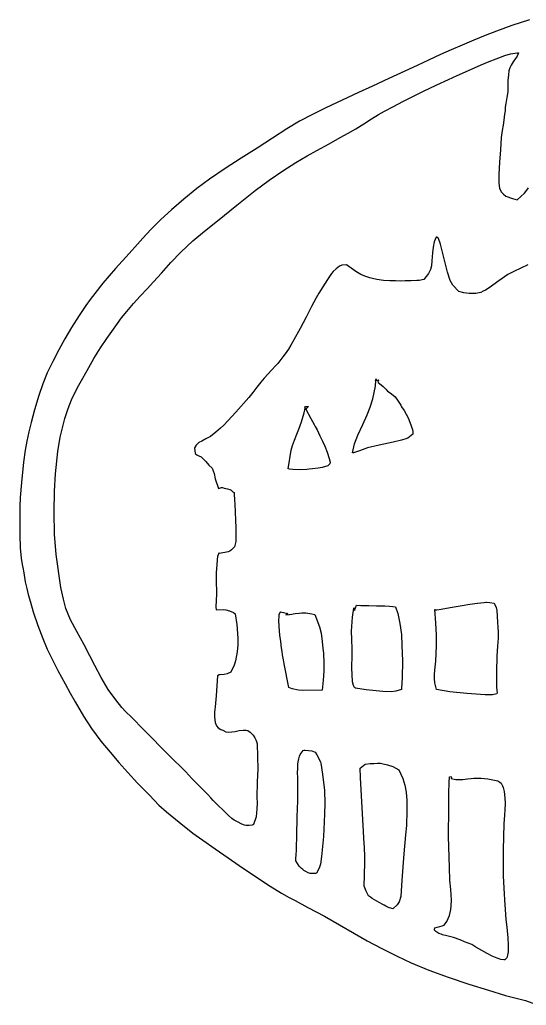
# Model space of a CAD drawing. Extents: x -1148 to -236, y 63 to 400.
# Drawn here: x -1148.4 to -1008.5, y 85.1 to 357.4 of the extents above; entities that cross this region are included whole.
import ezdxf

# ---------------------------------------------------------------- set-up
doc = ezdxf.new("R2010")
doc.units = 0

msp = doc.modelspace()

# ---------------------------------------------------------------- linework, layer by layer
at = {"layer": 'Layer 1'}
for p, q in [((-1007.59, 357.394), (-1012.51, 355.755)), ((-1016.75, 354.224), (-1019.88, 353.004)), ((-1012.51, 355.755), (-1016.75, 354.224)), ((-1022.98, 351.74), (-1026.22, 350.378)), ((-1019.88, 353.004), (-1022.98, 351.74)), ((-1029.19, 349.087), (-1032.18, 347.75)), ((-1026.22, 350.378), (-1029.19, 349.087)), ((-1035.46, 346.25), (-1038.66, 344.769)), ((-1032.18, 347.75), (-1035.46, 346.25)), ((-1018.75, 345.836), (-1016.78, 346.55)), ((-1016.78, 346.55), (-1014.38, 347.462)), ((-1014.38, 347.462), (-1012.86375, 347.9655)), ((-1012.86375, 347.9655), (-1010.95, 348.208)), ((-1011.5, 346.66), (-1012.11, 345.761)), ((-1011.19, 347.079), (-1011.5, 346.66)), ((-1010.99, 347.36638), (-1011.19, 347.079)), ((-1010.67, 348.202), (-1010.99, 347.36638)), ((-1010.95, 348.208), (-1010.67, 348.202)), ((-1010.95, 348.208), (-1010.95, 348.208)), ((-1042.07, 343.196), (-1046.48, 341.15)), ((-1038.66, 344.769), (-1042.07, 343.196)), ((-1027.58, 342.005), (-1024.46, 343.372)), ((-1024.46, 343.372), (-1020.99, 344.92)), ((-1020.99, 344.92), (-1018.75, 345.836)), ((-1013.29, 343.274), (-1013.44, 342.141)), ((-1013.01, 344.097), (-1013.29, 343.274)), ((-1012.68, 344.792), (-1013.01, 344.097)), ((-1012.11, 345.761), (-1012.68, 344.792)), ((-1046.48, 341.15), (-1050.94, 339.067)), ((-1033.19, 339.379), (-1030, 340.895)), ((-1030, 340.895), (-1027.58, 342.005)), ((-1013.57, 340.562), (-1013.6, 338.974)), ((-1013.44, 342.141), (-1013.57, 340.562)), ((-1050.94, 339.067), (-1054.83, 337.248)), ((-1039.67, 336.274), (-1036.73, 337.735)), ((-1036.73, 337.735), (-1035.33, 338.378)), ((-1035.33, 338.378), (-1033.19, 339.379)), ((-1013.6, 338.974), (-1013.6, 337.431)), ((-1059.33, 335.166), (-1063.85, 333.053)), ((-1054.83, 337.248), (-1059.33, 335.166)), ((-1042.56, 334.772), (-1039.67, 336.274)), ((-1013.83, 335.914), (-1014.15, 334.245)), ((-1013.6, 337.431), (-1013.83, 335.914)), ((-1063.85, 333.053), (-1067.77, 331.116)), ((-1047.66, 332.112), (-1045.19, 333.39)), ((-1045.19, 333.39), (-1042.56, 334.772)), ((-1014.29, 332.896), (-1014.34, 332.23)), ((-1014.15, 334.245), (-1014.29, 333.199)), ((-1014.29, 333.199), (-1014.29, 332.896)), ((-1067.77, 331.116), (-1071.12, 329.322)), ((-1053.4, 328.649), (-1051.24, 330.013)), ((-1051.24, 330.013), (-1049.29, 331.203)), ((-1049.29, 331.203), (-1047.66, 332.112)), ((-1014.67, 329.604), (-1014.85, 328.213)), ((-1014.59, 330.488), (-1014.67, 329.604)), ((-1014.47, 331.262), (-1014.59, 330.488)), ((-1014.34, 332.23), (-1014.47, 331.262)), ((-1074.6, 327.197), (-1078.61, 324.651)), ((-1071.12, 329.322), (-1074.6, 327.197)), ((-1057.73, 326.048), (-1055.6, 327.285)), ((-1055.6, 327.285), (-1053.4, 328.649)), ((-1014.85, 328.213), (-1015.13, 326.752)), ((-1078.61, 324.651), (-1082.86, 321.92)), ((-1062.92, 323.132), (-1059.87, 324.857)), ((-1059.87, 324.857), (-1057.73, 326.048)), ((-1015.4, 324.847), (-1015.65, 321.461)), ((-1015.13, 326.752), (-1015.4, 324.847)), ((-1082.86, 321.92), (-1087.22, 319.108)), ((-1066.37, 321.249), (-1062.92, 323.132)), ((-1015.65, 321.461), (-1015.84, 318.069)), ((-1087.22, 319.108), (-1091.63, 316.238)), ((-1072.12, 317.903), (-1069.05, 319.789)), ((-1069.05, 319.789), (-1066.37, 321.249)), ((-1091.63, 316.238), (-1095.97, 313.338)), ((-1075.78, 315.603), (-1072.12, 317.903)), ((-1015.95, 316.306), (-1016.1, 314.749)), ((-1015.84, 318.069), (-1015.95, 316.306)), ((-1095.97, 313.338), (-1099.53, 310.757)), ((-1079.51, 313.088), (-1075.78, 315.603)), ((-1016.1, 314.749), (-1016.08, 312.215)), ((-1099.53, 310.757), (-1103.11, 307.842)), ((-1083.37, 310.205), (-1079.51, 313.088)), ((-1016.08, 312.215), (-1015.84875, 310.83263)), ((-1015.84875, 310.83263), (-1015.4, 309.85)), ((-1008.6, 309.959), (-1007.84, 310.958)), ((-1103.11, 307.842), (-1106.53, 304.896)), ((-1088.43, 306.112), (-1083.37, 310.205)), ((-1015.4, 309.85), (-1014.7975, 309.15888)), ((-1014.7975, 309.15888), (-1014.12, 308.65)), ((-1014.12, 308.65), (-1012.26, 307.956)), ((-1012.26, 307.956), (-1011, 307.666)), ((-1011, 307.666), (-1008.95, 309.475)), ((-1008.95, 309.475), (-1008.6, 309.959)), ((-1093.79, 301.781), (-1088.43, 306.112)), ((-1106.53, 304.896), (-1109.42, 302.191)), ((-1109.42, 302.191), (-1112.19, 299.388)), ((-1097.38, 299.003), (-1093.79, 301.781)), ((-1114.44, 297.008), (-1115.88, 295.41)), ((-1112.19, 299.388), (-1114.44, 297.008)), ((-1100.6, 296.281), (-1097.38, 299.003)), ((-1033.42, 297.308), (-1033.9, 296.054)), ((-1033.23, 297.31), (-1033.42, 297.308)), ((-1032.77, 296.978), (-1033.23, 297.31)), ((-1032.15, 295.388), (-1032.77, 296.978)), ((-1115.88, 295.41), (-1118.2, 292.837)), ((-1103.89, 293.167), (-1100.6, 296.281)), ((-1034.21, 294.582), (-1034.38, 293.009)), ((-1033.9, 296.054), (-1034.21, 294.582)), ((-1031.96, 294.598), (-1032.15, 295.388)), ((-1031.62, 293.205), (-1031.96, 294.598)), ((-1118.2, 292.837), (-1121.98, 288.622)), ((-1106.68, 290.265), (-1103.89, 293.167)), ((-1034.38, 293.009), (-1034.57, 290.727)), ((-1031.11, 290.935), (-1031.62, 293.205)), ((-1109.3, 287.406), (-1106.68, 290.265)), ((-1060.07, 289.262), (-1061.01, 288.577)), ((-1059.4, 289.543), (-1060.07, 289.262)), ((-1058.11, 289.63), (-1059.4, 289.543)), ((-1055.59, 287.834), (-1058.11, 289.63)), ((-1034.7, 289.432), (-1034.96, 288.417)), ((-1034.57, 290.727), (-1034.7, 289.432)), ((-1030.29, 287.667), (-1031.11, 290.935)), ((-1010, 288.735), (-1011.88, 287.839)), ((-1008.02, 289.675), (-1010, 288.735)), ((-1121.98, 288.622), (-1125.46, 284.581)), ((-1111.46, 284.984), (-1109.3, 287.406)), ((-1062.32, 287.249), (-1063.43, 285.624)), ((-1061.8, 287.855), (-1062.32, 287.249)), ((-1061.01, 288.577), (-1061.8, 287.855)), ((-1054.22, 286.971), (-1055.59, 287.834)), ((-1053.08, 286.513), (-1054.22, 286.971)), ((-1051.71, 286.09), (-1053.08, 286.513)), ((-1050.97, 285.883), (-1051.71, 286.09)), ((-1035.535, 287.2435), (-1036.77, 285.614)), ((-1034.96, 288.417), (-1035.535, 287.2435)), ((-1029.5, 285.3), (-1030.29, 287.667)), ((-1013.58, 286.963), (-1016.02, 285.247)), ((-1011.88, 287.839), (-1013.58, 286.963)), ((-1125.46, 284.581), (-1127.71, 281.756)), ((-1113.22, 283.067), (-1111.46, 284.984)), ((-1064.73, 283.579), (-1065.78, 281.841)), ((-1063.43, 285.624), (-1064.73, 283.579)), ((-1049.74, 285.648), (-1050.97, 285.883)), ((-1047.9, 285.372), (-1049.74, 285.648)), ((-1046.17, 285.265), (-1047.9, 285.372)), ((-1044.57, 285.2), (-1046.17, 285.265)), ((-1043.31, 285.186), (-1044.57, 285.2)), ((-1041.95, 285.204), (-1043.31, 285.186)), ((-1040.25, 285.242), (-1041.95, 285.204)), ((-1038.75, 285.3), (-1040.25, 285.242)), ((-1038.04, 285.333), (-1038.75, 285.3)), ((-1036.77, 285.614), (-1038.04, 285.333)), ((-1028.78, 284.091), (-1029.5, 285.3)), ((-1027.12, 282.325), (-1028.78, 284.091)), ((-1018.77, 283.313), (-1019.71, 282.703)), ((-1016.02, 285.247), (-1018.77, 283.313)), ((-1127.71, 281.756), (-1128.97, 280.093)), ((-1116.99, 278.984), (-1115.18, 280.972)), ((-1115.18, 280.972), (-1113.22, 283.067)), ((-1066.55, 280.58), (-1067.81, 278.184)), ((-1065.78, 281.841), (-1066.55, 280.58)), ((-1025.7, 281.914), (-1027.12, 282.325)), ((-1024.3, 281.704), (-1025.7, 281.914)), ((-1022.43, 281.787), (-1024.3, 281.704)), ((-1021.07, 282.021), (-1022.43, 281.787)), ((-1020.35, 282.354), (-1021.07, 282.021)), ((-1019.71, 282.703), (-1020.35, 282.354)), ((-1130.15, 278.415), (-1131.99, 275.671)), ((-1128.97, 280.093), (-1130.15, 278.415)), ((-1118.85, 276.797), (-1116.99, 278.984)), ((-1067.81, 278.184), (-1069.32, 275.24)), ((-1131.99, 275.671), (-1134.11, 272.376)), ((-1120.29, 275.014), (-1118.85, 276.797)), ((-1069.32, 275.24), (-1071, 272.1)), ((-1134.11, 272.376), (-1135.96, 269.255)), ((-1122.99, 271.276), (-1121.4, 273.497)), ((-1121.4, 273.497), (-1120.29, 275.014)), ((-1124.38, 269.272), (-1122.99, 271.276)), ((-1071, 272.1), (-1072.73, 268.905)), ((-1135.96, 269.255), (-1137.66, 266.171)), ((-1126.12, 266.713), (-1124.38, 269.272)), ((-1073.57, 267.45), (-1074.22, 266.383)), ((-1072.73, 268.905), (-1073.57, 267.45)), ((-1137.66, 266.171), (-1139.31, 262.992)), ((-1127.93, 263.822), (-1126.12, 266.713)), ((-1075.72, 264.234), (-1076.26, 263.484)), ((-1075.12, 265.095), (-1075.72, 264.234)), ((-1074.22, 266.383), (-1075.12, 265.095)), ((-1139.31, 262.992), (-1140.82, 259.834)), ((-1129.81, 260.502), (-1127.93, 263.822)), ((-1077.79, 261.746), (-1078.75, 260.649)), ((-1077.17, 262.394), (-1077.79, 261.746)), ((-1076.26, 263.484), (-1077.17, 262.394)), ((-1140.82, 259.834), (-1142.07, 256.814)), ((-1131.4, 257.711), (-1129.81, 260.502)), ((-1078.75, 260.649), (-1080.92, 258.326)), ((-1142.07, 256.814), (-1143.2, 253.539)), ((-1132.49, 255.749), (-1131.4, 257.711)), ((-1081.8, 257.285), (-1082.93, 255.823)), ((-1080.92, 258.326), (-1081.8, 257.285)), ((-1050.87, 252.682), (-1050.15, 256.109)), ((-1050.15, 256.109), (-1050.01, 257.74)), ((-1050.12, 257.718), (-1049.97, 258.204)), ((-1050.01, 257.74), (-1050.12, 257.718)), ((-1049.97, 258.204), (-1050.01, 257.74)), ((-1050.01, 257.74), (-1049.19, 257.908)), ((-1049.97, 258.204), (-1049.97, 258.204)), ((-1049.32, 257.797), (-1049.54, 257.525)), ((-1049.54, 257.525), (-1049.36, 257.164)), ((-1049.36, 257.164), (-1048.6, 256.499)), ((-1049.19, 257.908), (-1049.32, 257.797)), ((-1048.6, 256.499), (-1048.04, 256.066)), ((-1048.04, 256.066), (-1047.31, 255.339)), ((-1143.2, 253.539), (-1144.35, 249.617)), ((-1134.13, 252.333), (-1132.49, 255.749)), ((-1084.03, 254.401), (-1085.13, 253.039)), ((-1082.93, 255.823), (-1084.03, 254.401)), ((-1047.31, 255.339), (-1046.81, 254.789)), ((-1046.81, 254.789), (-1046.08, 254.261)), ((-1046.08, 254.261), (-1045.23, 253.645)), ((-1045.23, 253.645), (-1044.73, 253.149)), ((-1135.065, 249.965), (-1134.13, 252.333)), ((-1085.13, 253.039), (-1088.73, 248.994)), ((-1051.66, 250.291), (-1050.87, 252.682)), ((-1044.73, 253.149), (-1043.86, 251.988)), ((-1043.86, 251.988), (-1043.18, 250.915)), ((-1043.18, 250.915), (-1042.92, 250.463)), ((-1144.35, 249.617), (-1145.3, 246.065)), ((-1135.97, 247.189), (-1135.065, 249.965)), ((-1088.73, 248.994), (-1092.08, 245.365)), ((-1070.63, 246.239), (-1069.86, 248.803)), ((-1069.86, 248.803), (-1069.57, 250.026)), ((-1069.7, 250.285), (-1069.49, 250.498)), ((-1069.43, 249.808), (-1069.7, 250.285)), ((-1069.57, 250.026), (-1069.45, 249.789)), ((-1069.49, 250.498), (-1069.18, 250.527)), ((-1069.45, 249.789), (-1069.43, 249.808)), ((-1068.69, 250.499), (-1069.43, 249.808)), ((-1069.43, 249.808), (-1067.98, 247.244)), ((-1069.18, 250.527), (-1068.69, 250.499)), ((-1069.18, 250.527), (-1069.18, 250.527)), ((-1053.64, 245.538), (-1052.47, 248.184)), ((-1052.47, 248.184), (-1051.66, 250.291)), ((-1042.92, 250.463), (-1042.23, 249.417)), ((-1042.23, 249.417), (-1041.14, 247.431)), ((-1145.3, 246.065), (-1145.92, 243.537)), ((-1137.23, 242.082), (-1135.97, 247.189)), ((-1092.08, 245.365), (-1092.93, 244.509)), ((-1071.34, 244.22), (-1070.63, 246.239)), ((-1067.98, 247.244), (-1067.1, 245.577)), ((-1067.1, 245.577), (-1066.83, 245.026)), ((-1054.99, 242.588), (-1053.64, 245.538)), ((-1041.14, 247.431), (-1040.36, 245.485)), ((-1040.36, 245.485), (-1040.1, 244.63)), ((-1145.92, 243.537), (-1146.46, 240.916)), ((-1094.21, 243.401), (-1095.77, 242.261)), ((-1092.93, 244.509), (-1094.21, 243.401)), ((-1072.5, 241.241), (-1071.85, 242.915)), ((-1071.85, 242.915), (-1071.34, 244.22)), ((-1066.83, 245.026), (-1066.28, 244.031)), ((-1066.28, 244.031), (-1065.48, 242.427)), ((-1065.48, 242.427), (-1064.79, 240.96)), ((-1055.96, 240.213), (-1054.99, 242.588)), ((-1039.87, 242.831), (-1041.23, 241.814)), ((-1040.1, 244.63), (-1039.92, 244.196)), ((-1039.92, 244.196), (-1039.82, 243.502)), ((-1039.82, 243.502), (-1039.87, 242.831)), ((-1146.46, 240.916), (-1146.91, 238.438)), ((-1137.94, 238.079), (-1137.23, 242.082)), ((-1099.7, 239.837), (-1100.16, 239.145)), ((-1099.41, 240.133), (-1099.7, 239.837)), ((-1098.93, 240.529), (-1099.41, 240.133)), ((-1098.13, 240.98), (-1098.93, 240.529)), ((-1097.01, 241.555), (-1098.13, 240.98)), ((-1095.77, 242.261), (-1097.01, 241.555)), ((-1073.44, 238.493), (-1073.04, 239.728)), ((-1073.04, 239.728), (-1072.5, 241.241)), ((-1064.79, 240.96), (-1064.15, 239.587)), ((-1056.51, 237.753), (-1055.96, 240.213)), ((-1049.14, 239.875), (-1052.37, 239.069)), ((-1045.29, 240.659), (-1049.14, 239.875)), ((-1042.92, 241.22), (-1045.29, 240.659)), ((-1041.78, 241.592), (-1042.92, 241.22)), ((-1041.23, 241.814), (-1041.78, 241.592)), ((-1146.91, 238.438), (-1147.39, 235.138)), ((-1138.59, 231.89), (-1137.94, 238.079)), ((-1100.16, 239.145), (-1099.94, 237.56)), ((-1099.94, 237.56), (-1099.51, 237.147)), ((-1099.51, 237.147), (-1098.98, 236.872)), ((-1074.31, 233.26), (-1073.44, 238.493)), ((-1064.15, 239.587), (-1063.45, 237.86)), ((-1063.45, 237.86), (-1062.9, 236.146)), ((-1056.18, 237.729), (-1056.51, 237.753)), ((-1054.52, 238.279), (-1056.18, 237.729)), ((-1052.37, 239.069), (-1054.52, 238.279)), ((-1147.39, 235.138), (-1147.96, 229.564)), ((-1098.98, 236.872), (-1098.29, 236.596)), ((-1098.29, 236.596), (-1097.59, 235.919)), ((-1097.59, 235.919), (-1097.03, 235.294)), ((-1097.03, 235.294), (-1096.23, 234.291)), ((-1096.23, 234.291), (-1095.3, 233.521)), ((-1062.73, 234.682), (-1063.35, 234.17)), ((-1062.9, 236.146), (-1062.71, 235.121)), ((-1062.71, 235.121), (-1062.73, 234.682)), ((-1138.84625, 227.089), (-1138.59, 231.89)), ((-1095.3, 233.521), (-1094.73, 232.004)), ((-1094.73, 232.004), (-1094.3975, 230.50962)), ((-1073.88, 233.169), (-1074.31, 233.26)), ((-1072.96, 233.095), (-1073.88, 233.169)), ((-1071.05, 233.053), (-1072.96, 233.095)), ((-1069.14, 233.114), (-1071.05, 233.053)), ((-1068.48, 233.186), (-1069.14, 233.114)), ((-1067.56, 233.308), (-1068.48, 233.186)), ((-1065.95, 233.501), (-1067.56, 233.308)), ((-1064.85, 233.655), (-1065.95, 233.501)), ((-1063.35, 234.17), (-1064.85, 233.655)), ((-1147.96, 229.564), (-1148.28, 225.372)), ((-1094.3975, 230.50962), (-1093.54, 227.87)), ((-1138.96, 221.313), (-1138.84625, 227.089)), ((-1093.54, 227.87), (-1092.92, 228.035)), ((-1092.92, 228.058), (-1092.69, 228.106)), ((-1092.92, 228.035), (-1092.92, 228.058)), ((-1092.69, 228.106), (-1092.43, 228.12)), ((-1092.43, 228.12), (-1091.96, 227.991)), ((-1091.96, 227.991), (-1091.03, 227.743)), ((-1091.03, 227.743), (-1090.37, 227.583)), ((-1090.37, 227.583), (-1090, 227.395)), ((-1090, 227.395), (-1089.57, 226.941)), ((-1089.57, 226.941), (-1089.18, 226.757)), ((-1089.18, 226.757), (-1089.23, 226.55)), ((-1089.23, 226.55), (-1089.21, 226.085)), ((-1089.21, 226.085), (-1089.11, 224.924)), ((-1148.28, 225.372), (-1148.39, 222.931)), ((-1089.11, 224.924), (-1088.91, 221.63)), ((-1148.39, 222.931), (-1148.44, 219.136)), ((-1138.82625, 215.266), (-1138.96, 221.313)), ((-1088.91, 221.63), (-1088.8, 218.857)), ((-1148.44, 219.136), (-1148.43, 215.063)), ((-1088.8, 218.857), (-1088.75, 217.276)), ((-1138.34, 209.654), (-1138.82625, 215.266)), ((-1088.75, 217.276), (-1088.71, 214.622)), ((-1148.43, 215.063), (-1148.28, 211.512)), ((-1088.75, 213.222), (-1089.11, 211.781)), ((-1088.71, 214.622), (-1088.75, 213.222)), ((-1148.28, 211.512), (-1148.02, 208.652)), ((-1093.44, 210.031), (-1093.79625, 209.11237)), ((-1093.30375, 210.07513), (-1093.44, 210.031)), ((-1093.28, 209.934), (-1093.30375, 210.07513)), ((-1090.89, 210.325), (-1093.28, 209.934)), ((-1090.39, 210.577), (-1090.89, 210.325)), ((-1089.95, 210.899), (-1090.39, 210.577)), ((-1089.49, 211.386), (-1089.95, 210.899)), ((-1089.11, 211.781), (-1089.49, 211.386)), ((-1148.02, 208.652), (-1147.77, 206.871)), ((-1137.04, 200.55), (-1138.34, 209.654)), ((-1093.89, 208.232), (-1093.98, 206.707)), ((-1093.79625, 209.11237), (-1093.89, 208.232)), ((-1147.77, 206.871), (-1147.61, 205.994)), ((-1147.61, 205.994), (-1147.34, 204.53)), ((-1147.34, 204.53), (-1146.9, 202.114)), ((-1094.12, 204.481), (-1094.18, 202.567)), ((-1094.04, 205.846), (-1094.12, 204.481)), ((-1093.98, 206.707), (-1094.04, 205.846)), ((-1146.9, 202.114), (-1146.51, 200.206)), ((-1094.18, 202.567), (-1094.16, 201.267)), ((-1146.51, 200.206), (-1146.11, 198.6)), ((-1136.38125, 197.24013), (-1137.04, 200.55)), ((-1094.16, 201.267), (-1094.1, 200.097)), ((-1094.1, 200.097), (-1094.09, 198.726)), ((-1146.11, 198.6), (-1145.48, 196.435)), ((-1145.48, 196.435), (-1144.69, 193.771)), ((-1135.67, 194.732), (-1136.38125, 197.24013)), ((-1094.16, 196.95), (-1094.23, 195.131)), ((-1094.09, 198.726), (-1094.16, 196.95)), ((-1024.12, 195.93), (-1021.95, 196.188)), ((-1021.95, 196.188), (-1020.15, 196.397)), ((-1020.15, 196.397), (-1019.7, 196.427)), ((-1019.7, 196.427), (-1019.51, 196.425)), ((-1019.7, 196.427), (-1019.7, 196.427)), ((-1019.51, 196.425), (-1018.57, 196.351)), ((-1018.57, 196.351), (-1017.38, 196.22)), ((-1017.38, 196.22), (-1016.83, 194.96)), ((-1144.69, 193.771), (-1143.45, 190.029)), ((-1134.42, 191.546), (-1135.67, 194.732)), ((-1094.23, 195.131), (-1094.19, 194.373)), ((-1094.19, 194.373), (-1092.23, 194.42)), ((-1092.23, 194.42), (-1091.51, 194.371)), ((-1091.51, 194.371), (-1090.51, 194.071)), ((-1090.51, 194.071), (-1089.4, 193.567)), ((-1089.4, 193.567), (-1088.89, 193.263)), ((-1076.76, 193.01), (-1076.44, 193.681)), ((-1076.44, 193.681), (-1076.39, 193.763)), ((-1076.39, 193.763), (-1074.39, 193.337)), ((-1076.39, 193.763), (-1076.39, 193.763)), ((-1072.36, 193.29), (-1071.27, 193.404)), ((-1071.27, 193.404), (-1070.52, 193.489)), ((-1070.52, 193.489), (-1069.43, 193.473)), ((-1069.43, 193.473), (-1067.73, 193.259)), ((-1056.51, 192.331), (-1056.17, 194.801)), ((-1056.17, 194.801), (-1056.12, 194.924)), ((-1056.12, 194.924), (-1055.97, 194.123)), ((-1055.97, 194.123), (-1055.4, 195.626)), ((-1055.4, 195.626), (-1054.21, 195.563)), ((-1055.4, 195.626), (-1055.4, 195.626)), ((-1054.21, 195.563), (-1053.36, 195.555)), ((-1053.36, 195.555), (-1052.01, 195.51)), ((-1052.01, 195.51), (-1049.83, 195.432)), ((-1049.83, 195.432), (-1047.52, 195.403)), ((-1047.52, 195.403), (-1046.23, 195.353)), ((-1046.23, 195.353), (-1045.36, 195.274)), ((-1045.36, 195.274), (-1044.65, 195.136)), ((-1044.65, 195.136), (-1043.93, 193.364)), ((-1043.93, 193.364), (-1043.38, 190.528)), ((-1033.77, 194.392), (-1033.76, 194.413)), ((-1033.43, 190.745), (-1033.77, 194.392)), ((-1033.76, 194.413), (-1033.73, 194.393)), ((-1033.73, 194.393), (-1033.74, 194.414)), ((-1033.74, 194.414), (-1033.7, 194.368)), ((-1033.71, 194.369), (-1033.73, 194.386)), ((-1033.73, 194.386), (-1033.72, 194.37)), ((-1033.72, 194.37), (-1033.71, 194.369)), ((-1033.7, 194.368), (-1033.71, 194.369)), ((-1033.71, 194.369), (-1033.64, 194.31)), ((-1033.71, 194.369), (-1033.71, 194.369)), ((-1033.7, 194.368), (-1033.19, 194.315)), ((-1033.64, 194.31), (-1033.7, 194.368)), ((-1033.7, 194.368), (-1033.7, 194.368)), ((-1033.19, 194.315), (-1032.02, 194.564)), ((-1032.02, 194.564), (-1029.5, 194.947)), ((-1029.5, 194.947), (-1026.24, 195.492)), ((-1026.24, 195.492), (-1024.12, 195.93)), ((-1016.83, 194.96), (-1016.64, 194.178)), ((-1016.64, 194.178), (-1016.49, 192.543)), ((-1132.68, 188.313), (-1134.42, 191.546)), ((-1088.89, 193.263), (-1088.43, 190.319)), ((-1076.82, 191.502), (-1076.78, 192.427)), ((-1076.77, 189.69), (-1076.82, 191.502)), ((-1076.78, 192.427), (-1076.76, 193.01)), ((-1074.39, 193.337), (-1074.91, 192.923)), ((-1074.91, 192.923), (-1074.1, 193.042)), ((-1074.1, 193.042), (-1073.87, 193.04)), ((-1073.87, 193.04), (-1073.3, 193.116)), ((-1073.3, 193.116), (-1072.86, 193.2)), ((-1072.86, 193.2), (-1072.36, 193.29)), ((-1067.73, 193.259), (-1066.89, 193.021)), ((-1066.89, 193.021), (-1065.59, 189.595)), ((-1056.74, 188.426), (-1056.51, 192.331)), ((-1033.2675, 187.3475), (-1033.43, 190.745)), ((-1016.49, 192.543), (-1016.44, 190.838)), ((-1016.44, 190.838), (-1016.37, 189.518)), ((-1143.45, 190.029), (-1142.08, 186.413)), ((-1130.67, 184.655), (-1132.68, 188.313)), ((-1088.43, 190.319), (-1088.18, 186.499)), ((-1076.58, 187.361), (-1076.77, 189.69)), ((-1065.59, 189.595), (-1065.19, 187.929)), ((-1065.19, 187.929), (-1064.88, 185.605)), ((-1056.68, 186.1), (-1056.74, 188.426)), ((-1043.38, 190.528), (-1042.97, 187.485)), ((-1016.37, 189.518), (-1016.24, 188.184)), ((-1016.24, 188.184), (-1016.21, 186.473)), ((-1142.08, 186.413), (-1140.81, 183.481)), ((-1088.18, 186.499), (-1088.2, 184.675)), ((-1076.31, 185.56), (-1076.58, 187.361)), ((-1076.07, 183.882), (-1076.31, 185.56)), ((-1064.88, 185.605), (-1064.68, 183.675)), ((-1056.59, 183.531), (-1056.68, 186.1)), ((-1042.97, 187.485), (-1042.85, 184.494)), ((-1033.27, 184.355), (-1033.2675, 187.3475)), ((-1016.21, 186.473), (-1016.42, 184.263)), ((-1140.81, 183.481), (-1139.32, 180.304)), ((-1129.06, 181.616), (-1130.67, 184.655)), ((-1088.37, 182.775), (-1088.81, 180.267)), ((-1088.2, 184.675), (-1088.37, 182.775)), ((-1075.96, 182.827), (-1076.07, 183.882)), ((-1075.82, 181.865), (-1075.96, 182.827)), ((-1064.68, 183.675), (-1064.54, 182.35)), ((-1056.59, 180.925), (-1056.59, 183.531)), ((-1042.85, 184.494), (-1042.67, 180.29)), ((-1033.49, 180.138), (-1033.27, 184.355)), ((-1016.42, 184.263), (-1016.62, 181.567)), ((-1139.32, 180.304), (-1137.9, 177.603)), ((-1127.73, 178.993), (-1129.06, 181.616)), ((-1088.81, 180.267), (-1089.19, 179.027)), ((-1075.58, 180.542), (-1075.82, 181.865)), ((-1075.37, 179.446), (-1075.58, 180.542)), ((-1064.54, 182.35), (-1064.39, 179.539)), ((-1056.65, 179.216), (-1056.59, 180.925)), ((-1042.67, 180.29), (-1042.76, 175.582)), ((-1033.73, 177.698), (-1033.49, 180.138)), ((-1016.62, 181.567), (-1016.67, 177.213)), ((-1137.9, 177.603), (-1135.87, 173.851)), ((-1125.94, 175.604), (-1127.73, 178.993)), ((-1090.1, 177.146), (-1091.11, 176.683)), ((-1089.19, 179.027), (-1090.1, 177.146)), ((-1074.04, 172.836), (-1075.37, 179.446)), ((-1064.415, 177.39163), (-1064.62, 174.945)), ((-1064.39, 179.539), (-1064.415, 177.39163)), ((-1056.67, 178.151), (-1056.65, 179.216)), ((-1056.61, 176.588), (-1056.67, 178.151)), ((-1033.83, 176.456), (-1033.73, 177.698)), ((-1016.67, 177.213), (-1016.69, 173.203)), ((-1124.02, 172.342), (-1125.94, 175.604)), ((-1093.76, 176.088), (-1094.2, 170.589)), ((-1093.37875, 176.35938), (-1093.76, 176.088)), ((-1093.02, 176.39), (-1093.37875, 176.35938)), ((-1091.99, 176.499), (-1093.02, 176.39)), ((-1091.11, 176.683), (-1091.99, 176.499)), ((-1064.62, 174.945), (-1064.91, 172.18)), ((-1056.47, 174.488), (-1056.61, 176.588)), ((-1056.24, 173.388), (-1056.47, 174.488)), ((-1042.76, 175.582), (-1042.94, 172.728)), ((-1033.86, 175.393), (-1033.83, 176.456)), ((-1033.74, 174.19913), (-1033.86, 175.393)), ((-1135.87, 173.851), (-1134.5, 171.292)), ((-1121.89, 169.473), (-1124.02, 172.342)), ((-1073.12, 172.512), (-1074.04, 172.836)), ((-1071.44, 172.15), (-1073.12, 172.512)), ((-1070.33, 172.022), (-1071.44, 172.15)), ((-1064.91, 172.18), (-1070.33, 172.022)), ((-1055.91, 172.838), (-1056.24, 173.388)), ((-1055.69, 172.676), (-1055.91, 172.838)), ((-1052.76, 172.246), (-1055.69, 172.676)), ((-1048.16, 171.745), (-1052.76, 172.246)), ((-1045.76, 171.685), (-1048.16, 171.745)), ((-1044.49, 171.869), (-1045.76, 171.685)), ((-1042.98, 172.327), (-1044.49, 171.869)), ((-1042.94, 172.728), (-1042.98, 172.327)), ((-1033.32, 172.283), (-1033.74, 174.19913)), ((-1029.63, 171.664), (-1033.32, 172.283)), ((-1024.94, 171.204), (-1029.63, 171.664)), ((-1016.69, 173.203), (-1016.63, 171.833)), ((-1016.63, 171.833), (-1016.5, 171.453)), ((-1134.5, 171.292), (-1133.12, 168.91)), ((-1133.12, 168.91), (-1130.82, 165.003)), ((-1120.22, 167.353), (-1121.89, 169.473)), ((-1094.2, 170.589), (-1094.4, 167.548)), ((-1022.36, 171.072), (-1024.94, 171.204)), ((-1021.13, 170.921), (-1022.36, 171.072)), ((-1019.85, 170.814), (-1021.13, 170.921)), ((-1018.6, 170.811), (-1019.85, 170.814)), ((-1017.81, 170.869), (-1018.6, 170.811)), ((-1016.6, 171.17), (-1017.81, 170.869)), ((-1016.5, 171.453), (-1016.6, 171.17)), ((-1119.11, 166.198), (-1120.22, 167.353)), ((-1117.57, 164.65), (-1119.11, 166.198)), ((-1094.52, 166.799), (-1094.63, 166.113)), ((-1094.4, 167.548), (-1094.52, 166.799)), ((-1130.82, 165.003), (-1128.6, 161.521)), ((-1116.46, 163.534), (-1117.57, 164.65)), ((-1115.24, 162.279), (-1116.46, 163.534)), ((-1094.63, 166.113), (-1094.63, 164.765)), ((-1094.63, 164.765), (-1094.45, 163.213)), ((-1128.6, 161.521), (-1126.01, 158.015)), ((-1113.5, 160.513), (-1115.24, 162.279)), ((-1094.45, 163.213), (-1094.07, 162.306)), ((-1094.07, 162.306), (-1093.6, 161.691)), ((-1093.6, 161.691), (-1092.87, 161.27)), ((-1092.87, 161.27), (-1092.36, 161.048)), ((-1092.36, 161.048), (-1091.46, 160.647)), ((-1089.83, 160.584), (-1088.89, 160.737)), ((-1088.89, 160.737), (-1087.8, 160.956)), ((-1087.8, 160.956), (-1086.69, 161.113)), ((-1086.69, 161.113), (-1085.86, 161.096)), ((-1085.86, 161.096), (-1085.45, 160.994)), ((-1085.45, 160.994), (-1084.74, 160.493)), ((-1126.01, 158.015), (-1123.49, 154.992)), ((-1111.41, 158.377), (-1113.5, 160.513)), ((-1109.87, 156.814), (-1111.41, 158.377)), ((-1091.46, 160.647), (-1090.64, 160.575)), ((-1090.64, 160.575), (-1089.83, 160.584)), ((-1084.74, 160.493), (-1083.94, 159.687)), ((-1083.94, 159.687), (-1083.52, 158.981)), ((-1083.52, 158.981), (-1083.22, 158.399)), ((-1083.22, 158.399), (-1083.01, 157.97)), ((-1083.01, 157.97), (-1082.84, 157.294)), ((-1107.96, 154.904), (-1109.87, 156.814)), ((-1082.84, 157.294), (-1082.7, 153.839)), ((-1070.91, 154.379), (-1070.09, 155.483)), ((-1070.09, 155.483), (-1069.86, 155.598)), ((-1069.86, 155.598), (-1069.6, 155.606)), ((-1069.6, 155.606), (-1067.74, 155.373)), ((-1069.6, 155.606), (-1069.6, 155.606)), ((-1067.74, 155.373), (-1066.85, 154.979)), ((-1123.49, 154.992), (-1121.05, 152.193)), ((-1105.66, 152.597), (-1107.96, 154.904)), ((-1104.12, 151.109), (-1105.66, 152.597)), ((-1082.7, 153.839), (-1082.68, 150.321)), ((-1071.52, 152.356), (-1071.36, 153.128)), ((-1071.36, 153.128), (-1071.1, 153.911)), ((-1071.1, 153.911), (-1070.91, 154.379)), ((-1066.85, 154.979), (-1066.31, 154.22825)), ((-1066.31, 154.22825), (-1065.38, 152.354)), ((-1121.05, 152.193), (-1118.58, 149.413)), ((-1102.58, 149.552), (-1104.12, 151.109)), ((-1082.68, 150.321), (-1082.84, 146.847)), ((-1071.65, 149.423), (-1071.63, 150.385)), ((-1071.63, 151.112), (-1071.61, 151.66)), ((-1071.63, 150.385), (-1071.63, 151.112)), ((-1071.61, 151.66), (-1071.52, 152.356)), ((-1065.38, 152.354), (-1065.28, 151.984)), ((-1065.28, 151.984), (-1064.74, 148.91)), ((-1054.4, 150.59), (-1053.02, 151.709)), ((-1054.31, 148.043), (-1054.4, 150.59)), ((-1053.02, 151.709), (-1051.59, 151.847)), ((-1051.59, 151.847), (-1051.17, 151.867)), ((-1051.17, 151.867), (-1050.52, 151.906)), ((-1050.52, 151.906), (-1049.6, 151.935)), ((-1049.6, 151.935), (-1049.11, 151.952)), ((-1049.11, 151.952), (-1048.93, 151.953)), ((-1048.93, 151.953), (-1048.79, 151.948)), ((-1048.93, 151.953), (-1048.93, 151.953)), ((-1048.79, 151.948), (-1048.04, 151.81)), ((-1048.04, 151.81), (-1046.81, 151.523)), ((-1046.81, 151.523), (-1045.31, 151.027)), ((-1045.31, 151.027), (-1043.73, 150.13)), ((-1043.73, 150.13), (-1042.62, 147.764)), ((-1118.58, 149.413), (-1115.87, 146.489)), ((-1100.88, 147.762), (-1102.58, 149.552)), ((-1099.46, 146.314), (-1100.88, 147.762)), ((-1071.62, 147.873), (-1071.65, 149.423)), ((-1071.59, 144.23), (-1071.62, 147.873)), ((-1064.74, 148.91), (-1064.27, 144.391)), ((-1053.68, 136.319), (-1054.31, 148.043)), ((-1042.62, 147.764), (-1042.02125, 145.85675)), ((-1029.8, 146.727), (-1029.7, 148.081)), ((-1029.74, 148.205), (-1029.19, 148.301)), ((-1029.7, 148.081), (-1029.74, 148.205)), ((-1029.19, 148.301), (-1029.115, 148.05975)), ((-1029.19, 148.301), (-1029.19, 148.301)), ((-1029.115, 148.05975), (-1029.19, 147.736)), ((-1029.19, 147.736), (-1027.97, 147.492)), ((-1027.97, 147.492), (-1026.67, 147.432)), ((-1026.67, 147.432), (-1026, 147.5)), ((-1026, 147.5), (-1024.73, 147.621)), ((-1024.73, 147.621), (-1023.73, 147.711)), ((-1023.73, 147.711), (-1023, 147.783)), ((-1023, 147.783), (-1020.98, 147.84)), ((-1020.98, 147.84), (-1019.15, 147.658)), ((-1019.15, 147.658), (-1016.33, 147.11)), ((-1016.33, 147.11), (-1015.79, 146.737)), ((-1115.87, 146.489), (-1112.6, 143.088)), ((-1098.09, 144.931), (-1099.46, 146.314)), ((-1096.51, 143.276), (-1098.09, 144.931)), ((-1082.84, 146.847), (-1082.91, 142.564)), ((-1064.27, 144.391), (-1064.18, 140.85)), ((-1042.02125, 145.85675), (-1041.67, 143.915)), ((-1029.86, 143.615), (-1029.8, 146.727)), ((-1015.79, 146.737), (-1015.4, 146.435)), ((-1015.4, 146.435), (-1015.07, 145.753)), ((-1015.07, 145.753), (-1014.9, 145.271)), ((-1014.9, 145.271), (-1014.6, 144.181)), ((-1112.6, 143.088), (-1109.96, 140.406)), ((-1095.65, 142.359), (-1096.51, 143.276)), ((-1094.96, 141.666), (-1095.65, 142.359)), ((-1093.68, 140.364), (-1094.96, 141.666)), ((-1082.91, 142.564), (-1082.85, 140.951)), ((-1071.61, 141.19), (-1071.59, 144.23)), ((-1041.67, 143.915), (-1041.5125, 141.66413)), ((-1041.5125, 141.66413), (-1041.49, 138.829)), ((-1029.9, 139.616), (-1029.86, 143.615)), ((-1014.6, 144.181), (-1014.38, 142.426)), ((-1014.38, 142.426), (-1014.32, 140.824)), ((-1109.96, 140.406), (-1107.9, 138.569)), ((-1092.15, 138.867), (-1093.68, 140.364)), ((-1082.94, 139.307), (-1083.14, 137.162)), ((-1082.85, 140.951), (-1082.94, 139.307)), ((-1071.74, 136.815), (-1071.66, 139.702)), ((-1071.66, 139.702), (-1071.61, 141.19)), ((-1064.18, 140.85), (-1064.22, 137.971)), ((-1029.93, 131.665), (-1029.9, 139.616)), ((-1014.39, 139.119), (-1014.5, 137.598)), ((-1014.32, 140.824), (-1014.39, 139.119)), ((-1107.9, 138.569), (-1104.34, 135.623)), ((-1091.23, 137.979), (-1092.15, 138.867)), ((-1090.71, 137.477), (-1091.23, 137.979)), ((-1089.84, 136.718), (-1090.71, 137.477)), ((-1089.18, 136.241), (-1089.84, 136.718)), ((-1088.28, 135.735), (-1089.18, 136.241)), ((-1083.14, 137.162), (-1083.81, 135.039)), ((-1071.86, 132.3), (-1071.74, 136.815)), ((-1064.22, 137.971), (-1064.28, 135.742)), ((-1053.46, 133.193), (-1053.68, 136.319)), ((-1041.49, 138.829), (-1041.61, 134.762)), ((-1014.5, 137.598), (-1014.64, 135.238)), ((-1104.34, 135.623), (-1100.6, 132.667)), ((-1087.1, 135.132), (-1088.28, 135.735)), ((-1086.38, 134.859), (-1087.1, 135.132)), ((-1085.86, 134.79), (-1086.38, 134.859)), ((-1085, 134.757), (-1085.86, 134.79)), ((-1084.26, 134.869), (-1085, 134.757)), ((-1083.81, 135.039), (-1084.26, 134.869)), ((-1064.28, 135.742), (-1064.51, 131.686)), ((-1041.61, 134.762), (-1041.86, 132.139)), ((-1014.64, 135.238), (-1014.84, 128.069)), ((-1100.6, 132.667), (-1097.83, 130.695)), ((-1072.01, 128.252), (-1071.86, 132.3)), ((-1064.51, 131.686), (-1065.05, 126.165)), ((-1053.33, 131.237), (-1053.46, 133.193)), ((-1053.16, 128.606), (-1053.33, 131.237)), ((-1041.86, 132.139), (-1042.28, 126.892)), ((-1029.74, 123.098), (-1029.93, 131.665)), ((-1097.83, 130.695), (-1094.45, 128.346)), ((-1094.45, 128.346), (-1090.82, 125.772)), ((-1072.09, 126.363), (-1072.01, 128.252)), ((-1053.07, 126.275), (-1053.16, 128.606)), ((-1014.84, 128.069), (-1014.88, 120.863)), ((-1090.82, 125.772), (-1087.8, 123.651)), ((-1072.16, 125.865), (-1072.09, 126.363)), ((-1072.16, 125.023), (-1072.16, 125.865)), ((-1065.05, 126.165), (-1065.37625, 124.10375)), ((-1053.05, 124.615), (-1053.07, 126.275)), ((-1042.28, 126.892), (-1042.83, 119.609)), ((-1087.8, 123.651), (-1083.88, 121)), ((-1071.24, 123.489), (-1072.16, 125.023)), ((-1070.64, 122.944), (-1071.24, 123.489)), ((-1070.25, 122.624), (-1070.64, 122.944)), ((-1069.92, 122.344), (-1070.25, 122.624)), ((-1065.68, 122.953), (-1066.42, 121.556)), ((-1065.37625, 124.10375), (-1065.68, 122.953)), ((-1053.2, 121.057), (-1053.05, 124.615)), ((-1029.57, 119.651), (-1029.74, 123.098)), ((-1083.88, 121), (-1079.23, 117.965)), ((-1069.37, 122.017), (-1069.92, 122.344)), ((-1068.72, 121.689), (-1069.37, 122.017)), ((-1068.16, 121.482), (-1068.72, 121.689)), ((-1066.76, 121.487), (-1068.16, 121.482)), ((-1066.42, 121.556), (-1066.76, 121.487)), ((-1053.3, 117.975), (-1053.2, 121.057)), ((-1014.88, 120.863), (-1014.7, 117.39)), ((-1079.23, 117.965), (-1076.13, 116.089)), ((-1052.74, 116.57), (-1053.3, 117.975)), ((-1042.83, 119.609), (-1043.17, 115.146)), ((-1029.37, 117.027), (-1029.57, 119.651)), ((-1014.7, 117.39), (-1014.6, 115.859)), ((-1076.13, 116.089), (-1073.97, 114.884)), ((-1073.97, 114.884), (-1072.3, 113.979)), ((-1052.11, 115.355), (-1052.74, 116.57)), ((-1051.55, 114.982), (-1052.11, 115.355)), ((-1051.07, 114.614), (-1051.55, 114.982)), ((-1050.42, 114.206), (-1051.07, 114.614)), ((-1043.17, 115.146), (-1043.56, 113.642)), ((-1029.16, 114.118), (-1029.37, 117.027)), ((-1014.6, 115.859), (-1014.51, 114.217)), ((-1072.3, 113.979), (-1068.88, 112.128)), ((-1068.88, 112.128), (-1064.22, 109.673)), ((-1049.09, 113.458), (-1050.42, 114.206)), ((-1048.09, 112.874), (-1049.09, 113.458)), ((-1047.77, 112.706), (-1048.09, 112.874)), ((-1047.24, 112.413), (-1047.77, 112.706)), ((-1046.72, 112.17), (-1047.24, 112.413)), ((-1046.34, 112.038), (-1046.72, 112.17)), ((-1045.89, 111.88), (-1046.34, 112.038)), ((-1045.38, 111.753), (-1045.89, 111.88)), ((-1044.18875, 112.78975), (-1045.38, 111.753)), ((-1043.56, 113.642), (-1044.18875, 112.78975)), ((-1029.34, 111.538), (-1029.2, 112.577)), ((-1029.2, 112.577), (-1029.16, 114.118)), ((-1014.51, 114.217), (-1014.34, 111.527)), ((-1064.22, 109.673), (-1060.09, 107.341)), ((-1030.4, 108.249), (-1029.74, 109.925)), ((-1029.74, 109.925), (-1029.34, 111.538)), ((-1014.34, 111.527), (-1014.1, 108.733)), ((-1060.09, 107.341), (-1055.95, 104.866)), ((-1033.88, 106.023), (-1033.72, 106.492)), ((-1033.72, 106.492), (-1033.11, 106.653)), ((-1033.11, 106.653), (-1032.37, 106.854)), ((-1032.37, 106.854), (-1031.71, 106.981)), ((-1031.71, 106.981), (-1031.14, 107.188)), ((-1031.14, 107.188), (-1030.4, 108.249)), ((-1014.1, 108.733), (-1013.87, 106.699)), ((-1013.87, 106.699), (-1013.74, 105.647)), ((-1055.95, 104.866), (-1052.47, 102.92)), ((-1033.84, 105.866), (-1033.88, 106.023)), ((-1033.47, 105.465), (-1033.84, 105.866)), ((-1032.61, 104.904), (-1033.47, 105.465)), ((-1031.96, 104.697), (-1032.61, 104.904)), ((-1031.6, 104.548), (-1031.96, 104.697)), ((-1030.45, 104.245), (-1031.6, 104.548)), ((-1028.58, 103.794), (-1030.45, 104.245)), ((-1026.77, 103.146), (-1028.58, 103.794)), ((-1013.74, 105.647), (-1013.57, 103.676)), ((-1013.57, 103.676), (-1013.46, 101.697)), ((-1052.47, 102.92), (-1048.37, 100.759)), ((-1025.51, 102.625), (-1026.77, 103.146)), ((-1024.52, 102.237), (-1025.51, 102.625)), ((-1023.56, 101.831), (-1024.52, 102.237)), ((-1022.45, 101.156), (-1023.56, 101.831)), ((-1020.73, 100.174), (-1022.45, 101.156)), ((-1013.46, 101.697), (-1013.52, 99.8614)), ((-1048.37, 100.759), (-1044.17, 98.622)), ((-1044.17, 98.622), (-1040.31, 96.7699)), ((-1019.31, 99.3947), (-1020.73, 100.174)), ((-1017.95, 98.6572), (-1019.31, 99.3947)), ((-1016.55, 98.0507), (-1017.95, 98.6572)), ((-1015.51, 97.7233), (-1016.55, 98.0507)), ((-1013.9, 98.2218), (-1014.37, 97.6228)), ((-1013.6575, 98.89876), (-1013.9, 98.2218)), ((-1013.52, 99.8614), (-1013.6575, 98.89876)), ((-1040.31, 96.7699), (-1035.42, 94.7574)), ((-1014.69, 97.6621), (-1015.51, 97.7233)), ((-1014.37, 97.6228), (-1014.69, 97.6621)), ((-1035.42, 94.7574), (-1030.03, 92.8061)), ((-1030.03, 92.8061), (-1024.38, 90.933)), ((-1024.38, 90.933), (-1018.95, 89.2024)), ((-1018.95, 89.2024), (-1014.21, 87.7513)), ((-1014.21, 87.7513), (-1010.95, 86.9543)), ((-1010.95, 86.9543), (-1008.74, 86.4144)), ((-1008.74, 86.4144), (-1005.24, 85.07))]:
    msp.add_line(p, q, dxfattribs=at)

doc.saveas('drawing.dxf')
